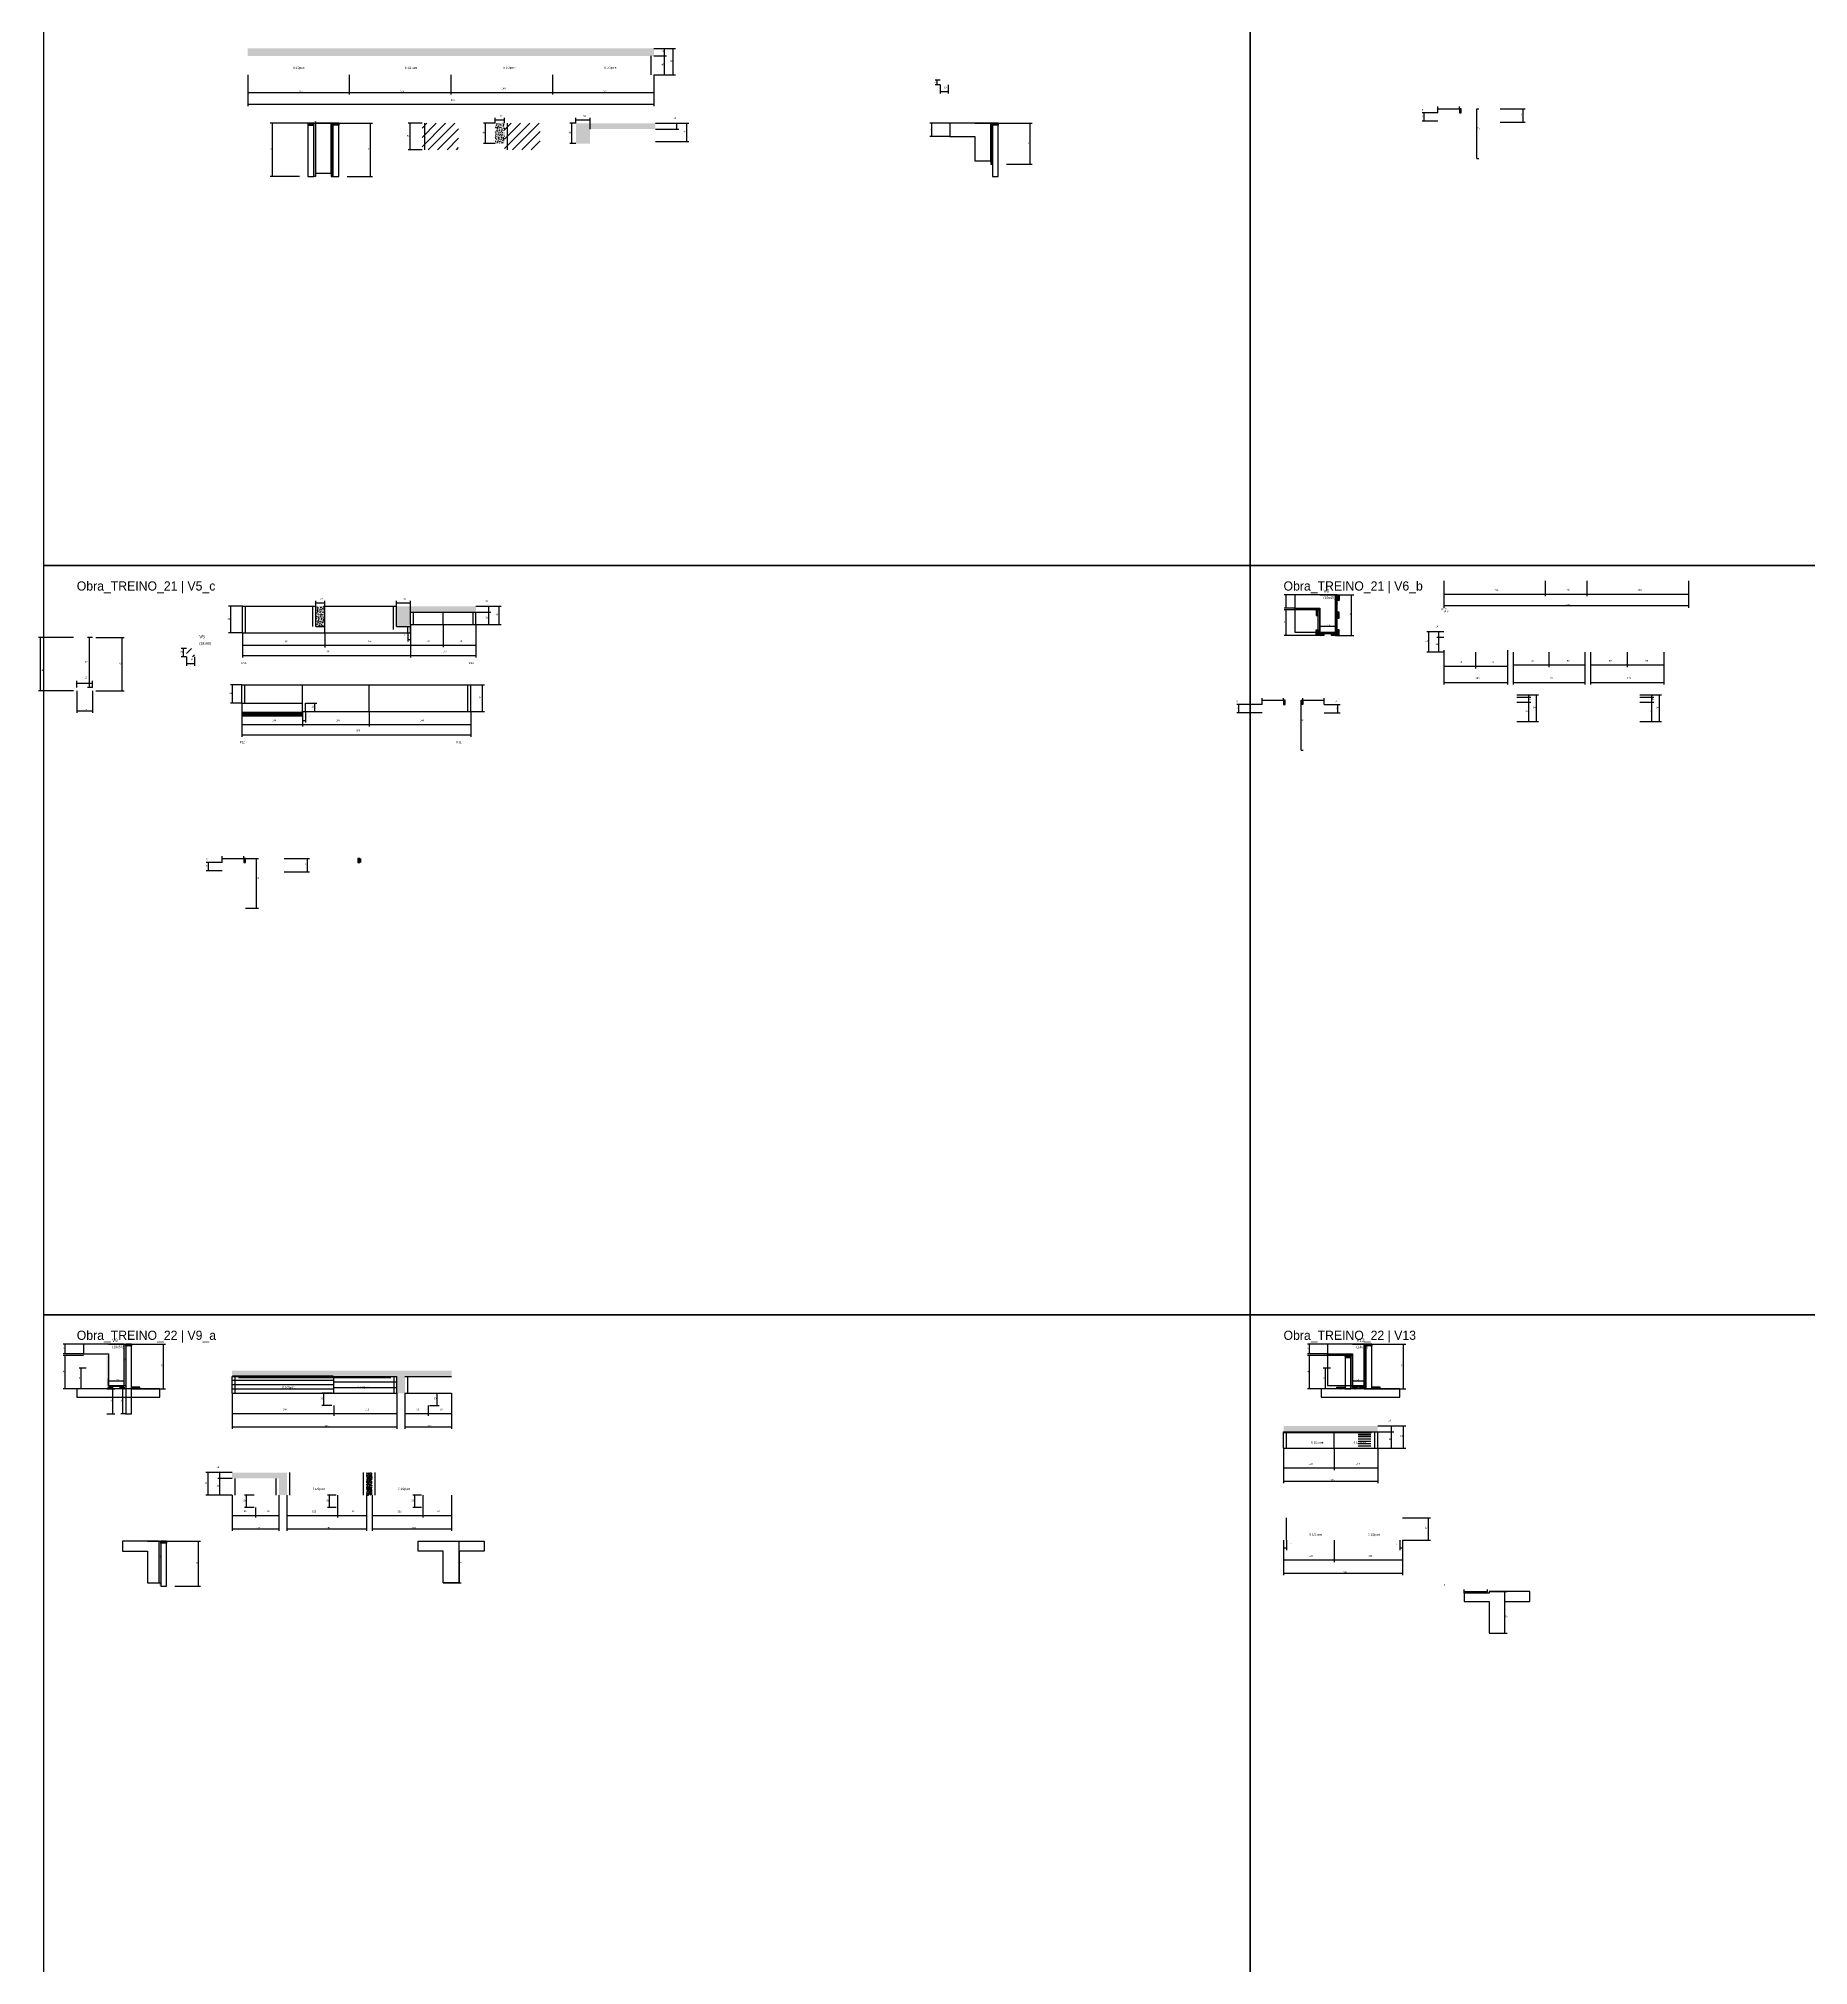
# Model space of a CAD drawing. Header units: metres. Extents: x -41 to 34800, y -36000 to 1848.
# Drawn here: x -12 to 4241, y -26763 to -22134 of the extents above; entities that cross this region are included whole.
import ezdxf

# ---------------------------------------------------------------- set-up
doc = ezdxf.new("R2010")
doc.units = ezdxf.units.M
for name, color, linetype in [('CELL_BORDER', 8, 'Continuous'), ('CONCRETO', 251, 'Continuous'), ('COTA', 4, 'Continuous'), ('Cota Seção (2x)', 4, 'Continuous'), ('Hachura', 253, 'Continuous'), ('LABEL_ID', 3, 'Continuous'), ('Madeira', 126, 'Continuous'), ('NOMENCLATURA', 7, 'Continuous'), ('Painéis', 200, 'Continuous'), ('SARR_2.2x7', 40, 'Continuous'), ('Texto Seção', 7, 'Continuous')]:
    doc.layers.add(name, color=color, linetype=linetype)

msp = doc.modelspace()

# ---------------------------------------------------------------- hatches: boundary and pattern name
at = {"layer": 'COTA'}
h = msp.add_hatch(dxfattribs=at)
h.set_pattern_fill('AR-CONC', scale=0.03)
h.paths.add_polyline_path([(1467, -22175.5), (1467, -22157.5), (491, -22157.5), (491, -22175.5)])
h = msp.add_hatch(dxfattribs=at)
h.set_pattern_fill('AR-CONC', scale=0.03)
h.paths.add_polyline_path([(1085.7, -22386.4), (1107.7, -22386.4), (1107.7, -22337.4), (1085.7, -22337.4)])
h = msp.add_hatch(dxfattribs=at)
h.set_pattern_fill('AR-CONC', scale=0.03)
h.paths.add_polyline_path([(1313.7, -22351.4), (1470.7, -22351.4), (1470.7, -22337.4), (1279.7, -22337.4), (1279.7, -22386.4), (1313.7, -22386.4), (1313.7, -22381.4)])
h = msp.add_hatch(dxfattribs=at)
h.set_pattern_fill('AR-CONC', scale=0.03)
h.paths.add_polyline_path([(654.3, -23546.7), (676.3, -23546.7), (676.3, -23497.7), (654.3, -23497.7)])
h = msp.add_hatch(dxfattribs=at)
h.set_pattern_fill('AR-CONC', scale=0.03)
h.paths.add_polyline_path([(882.3, -23511.7), (1039.3, -23511.7), (1039.3, -23497.7), (848.3, -23497.7), (848.3, -23546.7), (882.3, -23546.7), (882.3, -23541.7)])
h = msp.add_hatch(dxfattribs=at)
h.set_pattern_fill('AR-CONC', scale=0.03)
h.paths.add_polyline_path([(980.9, -25334.1), (453.4, -25334.1), (453.4, -25348.1), (849.4, -25348.1), (849.4, -25388.1), (868.4, -25388.1), (868.4, -25348.1), (980.9, -25348.1)])
h = msp.add_hatch(dxfattribs=at)
h.set_pattern_fill('AR-CONC', scale=0.03)
h.paths.add_polyline_path([(3206.3, -25466.6), (2980, -25466.6), (2980, -25480.6), (3206.3, -25480.6)])
h = msp.add_hatch(dxfattribs=at)
h.set_pattern_fill('AR-CONC', scale=0.03)
h.paths.add_polyline_path([(565.9, -25592.9), (453.4, -25592.9), (453.4, -25592.9), (453.4, -25578.9), (453.4, -25578.9), (584.9, -25578.9), (584.9, -25578.9), (584.9, -25632.9), (584.9, -25632.9), (565.9, -25632.9), (565.9, -25632.9), (565.9, -25592.9)])
h = msp.add_hatch(dxfattribs=at)
h.set_pattern_fill('AR-CONC', scale=0.03)
h.paths.add_polyline_path([(775.9, -25578.9), (789.9, -25578.9), (789.9, -25632.9), (775.9, -25632.9)])
at = {"layer": 'Hachura'}
h = msp.add_hatch(color=8, dxfattribs=at)
h.dxf.hatch_style = 1
h.paths.add_polyline_path([(3406.6, -22302.5), (3402.6, -22302.5), (3402.6, -22302.5), (3402.6, -22312.5), (3402.6, -22312.5), (3406.6, -22312.5), (3406.6, -22312.5), (3406.6, -22302.5)])
h = msp.add_hatch(dxfattribs=at)
h.set_pattern_fill('ANSI31', scale=0.5)
h.paths.add_polyline_path([(635.4, -22337.4), (635.4, -22341.8), (635.4, -22341.8), (649.4, -22341.8), (649.4, -22341.8), (649.4, -22337.4), (649.4, -22337.4), (635.4, -22337.4)])
h = msp.add_hatch(color=8, dxfattribs=at)
h.dxf.hatch_style = 1
h.paths.add_polyline_path([(649.4, -22337.4), (653.4, -22337.4), (653.4, -22337.4), (653.4, -22465.4), (653.4, -22465.4), (649.4, -22465.4), (649.4, -22465.4), (649.4, -22337.4)])
h = msp.add_hatch(color=8, dxfattribs=at)
h.dxf.hatch_style = 1
h.paths.add_polyline_path([(695.4, -22337.4), (691.4, -22337.4), (691.4, -22337.4), (691.4, -22465.4), (691.4, -22465.4), (695.4, -22465.4), (695.4, -22465.4), (695.4, -22337.4)])
h = msp.add_hatch(dxfattribs=at)
h.set_pattern_fill('ANSI31', scale=0.5)
h.paths.add_polyline_path([(709.4, -22337.4), (709.4, -22341.8), (709.4, -22341.8), (695.4, -22341.8), (695.4, -22341.8), (695.4, -22337.4), (695.4, -22337.4), (709.4, -22337.4)])
h = msp.add_hatch(dxfattribs=at)
h.set_pattern_fill('ANSI31', scale=5)
h.paths.add_polyline_path([(909.7, -22401.4), (997.7, -22401.4), (997.7, -22337.4), (909.7, -22337.4)])
h = msp.add_hatch(dxfattribs=at)
h.set_pattern_fill('ANSI31', scale=5)
h.paths.add_polyline_path([(1193.7, -22337.4), (1107.7, -22337.4), (1107.7, -22401.4), (1193.7, -22401.4)])
h = msp.add_hatch(color=8, dxfattribs=at)
h.dxf.hatch_style = 1
h.paths.add_polyline_path([(2280.4, -22337.4), (2276.4, -22337.4), (2276.4, -22337.4), (2276.4, -22435.4), (2276.4, -22435.4), (2280.4, -22435.4), (2280.4, -22435.4), (2280.4, -22337.4)])
h = msp.add_hatch(dxfattribs=at)
h.set_pattern_fill('ANSI31', scale=0.5)
h.paths.add_polyline_path([(2294.4, -22337.4), (2294.4, -22341.8), (2294.4, -22341.8), (2280.4, -22341.8), (2280.4, -22341.8), (2280.4, -22337.4), (2280.4, -22337.4), (2294.4, -22337.4)])
h = msp.add_hatch(color=8, dxfattribs=at)
h.dxf.hatch_style = 1
h.paths.add_polyline_path([(3006.9, -23506), (3006.9, -23502), (3006.9, -23502), (3066.9, -23502), (3066.9, -23502), (3066.9, -23506), (3066.9, -23506), (3006.9, -23506)])
h = msp.add_hatch(dxfattribs=at)
h.set_pattern_fill('ANSI31', scale=0.5)
h.paths.add_polyline_path([(3062.9, -23506), (3058.5, -23506), (3058.5, -23506), (3058.5, -23520), (3058.5, -23520), (3062.9, -23520), (3062.9, -23520), (3062.9, -23506)])
h = msp.add_hatch(color=8, dxfattribs=at)
h.dxf.hatch_style = 1
h.paths.add_polyline_path([(3062.9, -23506), (3066.9, -23506), (3066.9, -23506), (3066.9, -23568), (3066.9, -23568), (3062.9, -23568), (3062.9, -23568), (3062.9, -23506)])
h = msp.add_hatch(color=8, dxfattribs=at)
h.dxf.hatch_style = 1
h.paths.add_polyline_path([(3108.9, -23470), (3104.9, -23470), (3104.9, -23470), (3104.9, -23568), (3104.9, -23568), (3108.9, -23568), (3108.9, -23568), (3108.9, -23470)])
h = msp.add_hatch(dxfattribs=at)
h.set_pattern_fill('ANSI31', scale=0.5)
h.paths.add_polyline_path([(3108.9, -23470), (3113.3, -23470), (3113.3, -23470), (3113.3, -23484), (3113.3, -23484), (3108.9, -23484), (3108.9, -23484), (3108.9, -23470)])
h = msp.add_hatch(dxfattribs=at)
h.set_pattern_fill('ANSI31', scale=0.5)
h.paths.add_polyline_path([(3108.9, -23526), (3113.3, -23526), (3113.3, -23526), (3113.3, -23512), (3113.3, -23512), (3108.9, -23512), (3108.9, -23512), (3108.9, -23526)])
h = msp.add_hatch(dxfattribs=at)
h.set_pattern_fill('ANSI31', scale=0.5)
h.paths.add_polyline_path([(3062.9, -23568), (3058.5, -23568), (3058.5, -23568), (3058.5, -23554), (3058.5, -23554), (3062.9, -23554), (3062.9, -23554), (3062.9, -23568)])
h = msp.add_hatch(color=8, dxfattribs=at)
h.dxf.hatch_style = 1
h.paths.add_polyline_path([(3066.9, -23563.6), (3066.9, -23560), (3066.9, -23560), (3104.9, -23560), (3104.9, -23560), (3104.9, -23563.6), (3104.9, -23563.6), (3066.9, -23563.6)])
h = msp.add_hatch(dxfattribs=at)
h.set_pattern_fill('ANSI31', scale=0.5)
h.paths.add_polyline_path([(3108.9, -23568), (3113.3, -23568), (3113.3, -23568), (3113.3, -23554), (3113.3, -23554), (3108.9, -23554), (3108.9, -23554), (3108.9, -23568)])
h = msp.add_hatch(dxfattribs=at)
h.set_pattern_fill('ANSI31', scale=5)
h.paths.add_polyline_path([(343.6, -23619.4), (362.6, -23619.4), (362.6, -23599.4), (343.6, -23599.4)])
h = msp.add_hatch(dxfattribs=at)
h.set_pattern_fill('ANSI31', scale=0.5)
h.paths.add_polyline_path([(3066.9, -23568), (3066.9, -23563.6), (3066.9, -23563.6), (3076.9, -23563.6), (3076.9, -23563.6), (3076.9, -23568), (3076.9, -23568), (3066.9, -23568)])
h = msp.add_hatch(dxfattribs=at)
h.set_pattern_fill('ANSI31', scale=0.5)
h.paths.add_polyline_path([(3094.9, -23568), (3094.9, -23563.6), (3094.9, -23563.6), (3104.9, -23563.6), (3104.9, -23563.6), (3104.9, -23568), (3104.9, -23568), (3094.9, -23568)])
h = msp.add_hatch(color=8, dxfattribs=at)
h.dxf.hatch_style = 1
h.paths.add_polyline_path([(2984, -23723.7), (2980, -23723.7), (2980, -23723.7), (2980, -23733.7), (2980, -23733.7), (2984, -23733.7), (2984, -23733.7), (2984, -23723.7)])
h = msp.add_hatch(color=8, dxfattribs=at)
h.dxf.hatch_style = 1
h.paths.add_polyline_path([(3022, -23723.7), (3026, -23723.7), (3026, -23723.7), (3026, -23733.7), (3026, -23733.7), (3022, -23733.7), (3022, -23733.7), (3022, -23723.7)])
h = msp.add_hatch(dxfattribs=at)
h.set_pattern_fill('ANSI31', scale=0.5)
h.paths.add_polyline_path([(760.2, -24103.4), (755.8, -24103.4), (755.8, -24103.4), (755.8, -24113.4), (755.8, -24113.4), (760.2, -24113.4), (760.2, -24113.4), (760.2, -24103.4)])
h = msp.add_hatch(color=8, dxfattribs=at)
h.dxf.hatch_style = 1
h.paths.add_polyline_path([(764.2, -24103.4), (760.2, -24103.4), (760.2, -24103.4), (760.2, -24113.4), (760.2, -24113.4), (764.2, -24113.4), (764.2, -24113.4), (764.2, -24103.4)])
h = msp.add_hatch(color=8, dxfattribs=at)
h.dxf.hatch_style = 1
h.paths.add_polyline_path([(197.9, -25270), (193.9, -25270), (193.9, -25270), (193.9, -25378), (193.9, -25378), (197.9, -25378), (197.9, -25378), (197.9, -25270)])
h = msp.add_hatch(dxfattribs=at)
h.set_pattern_fill('ANSI31', scale=0.5)
h.paths.add_polyline_path([(211.9, -25270), (211.9, -25274.4), (211.9, -25274.4), (197.9, -25274.4), (197.9, -25274.4), (197.9, -25270), (197.9, -25270), (211.9, -25270)])
h = msp.add_hatch(color=8, dxfattribs=at)
h.dxf.hatch_style = 1
h.paths.add_polyline_path([(3178, -25270), (3174, -25270), (3174, -25270), (3174, -25378), (3174, -25378), (3178, -25378), (3178, -25378), (3178, -25270)])
h = msp.add_hatch(dxfattribs=at)
h.set_pattern_fill('ANSI31', scale=0.5)
h.paths.add_polyline_path([(3192, -25270), (3192, -25274.4), (3192, -25274.4), (3178, -25274.4), (3178, -25274.4), (3178, -25270), (3178, -25270), (3192, -25270)])
h = msp.add_hatch(color=8, dxfattribs=at)
h.dxf.hatch_style = 1
h.paths.add_polyline_path([(151.9, -25298), (155.9, -25298), (155.9, -25298), (155.9, -25378), (155.9, -25378), (151.9, -25378), (151.9, -25378), (151.9, -25298)])
h = msp.add_hatch(color=8, dxfattribs=at)
h.dxf.hatch_style = 1
h.paths.add_polyline_path([(3086, -25298), (3086, -25294), (3086, -25294), (3146, -25294), (3146, -25294), (3146, -25298), (3146, -25298), (3086, -25298)])
h = msp.add_hatch(dxfattribs=at)
h.set_pattern_fill('ANSI31', scale=0.5)
h.paths.add_polyline_path([(3128, -25298), (3128, -25302.4), (3128, -25302.4), (3142, -25302.4), (3142, -25302.4), (3142, -25298), (3142, -25298), (3128, -25298)])
h = msp.add_hatch(color=8, dxfattribs=at)
h.dxf.hatch_style = 1
h.paths.add_polyline_path([(3142, -25298), (3146, -25298), (3146, -25298), (3146, -25378), (3146, -25378), (3142, -25378), (3142, -25378), (3142, -25298)])
h = msp.add_hatch(color=8, dxfattribs=at)
h.dxf.hatch_style = 1
h.paths.add_polyline_path([(155.9, -25373.6), (155.9, -25370), (155.9, -25370), (193.9, -25370), (193.9, -25370), (193.9, -25373.6), (193.9, -25373.6), (155.9, -25373.6)])
h = msp.add_hatch(dxfattribs=at)
h.set_pattern_fill('ANSI31', scale=0.5)
h.paths.add_polyline_path([(155.9, -25378), (155.9, -25373.6), (155.9, -25373.6), (165.9, -25373.6), (165.9, -25373.6), (165.9, -25378), (165.9, -25378), (155.9, -25378)])
h = msp.add_hatch(dxfattribs=at)
h.set_pattern_fill('ANSI31', scale=0.5)
h.paths.add_polyline_path([(183.9, -25378), (183.9, -25373.6), (183.9, -25373.6), (193.9, -25373.6), (193.9, -25373.6), (193.9, -25378), (193.9, -25378), (183.9, -25378)])
h = msp.add_hatch(dxfattribs=at)
h.set_pattern_fill('ANSI31', scale=0.5)
h.paths.add_polyline_path([(231.9, -25378), (231.9, -25373.6), (231.9, -25373.6), (211.9, -25373.6), (211.9, -25373.6), (211.9, -25378), (211.9, -25378), (231.9, -25378)])
h = msp.add_hatch(dxfattribs=at)
h.set_pattern_fill('ANSI31', scale=0.5)
h.paths.add_polyline_path([(3108, -25378), (3108, -25373.6), (3108, -25373.6), (3128, -25373.6), (3128, -25373.6), (3128, -25378), (3128, -25378), (3108, -25378)])
h = msp.add_hatch(color=8, dxfattribs=at)
h.dxf.hatch_style = 1
h.paths.add_polyline_path([(3146, -25373.6), (3146, -25370), (3146, -25370), (3174, -25370), (3174, -25370), (3174, -25373.6), (3174, -25373.6), (3146, -25373.6)])
h = msp.add_hatch(dxfattribs=at)
h.set_pattern_fill('ANSI31', scale=0.5)
h.paths.add_polyline_path([(3146, -25378), (3146, -25373.6), (3146, -25373.6), (3156, -25373.6), (3156, -25373.6), (3156, -25378), (3156, -25378), (3146, -25378)])
h = msp.add_hatch(dxfattribs=at)
h.set_pattern_fill('ANSI31', scale=0.5)
h.paths.add_polyline_path([(3164, -25378), (3164, -25373.6), (3164, -25373.6), (3174, -25373.6), (3174, -25373.6), (3174, -25378), (3174, -25378), (3164, -25378)])
h = msp.add_hatch(dxfattribs=at)
h.set_pattern_fill('ANSI31', scale=0.5)
h.paths.add_polyline_path([(3212, -25378), (3212, -25373.6), (3212, -25373.6), (3192, -25373.6), (3192, -25373.6), (3192, -25378), (3192, -25378), (3212, -25378)])
h = msp.add_hatch(color=8, dxfattribs=at)
h.dxf.hatch_style = 1
h.paths.add_polyline_path([(282, -25743.7), (278, -25743.7), (278, -25743.7), (278, -25851.7), (278, -25851.7), (282, -25851.7), (282, -25851.7), (282, -25743.7)])
h = msp.add_hatch(dxfattribs=at)
h.set_pattern_fill('ANSI31', scale=0.5)
h.paths.add_polyline_path([(296, -25743.7), (296, -25748.1), (296, -25748.1), (282, -25748.1), (282, -25748.1), (282, -25743.7), (282, -25743.7), (296, -25743.7)])

# ---------------------------------------------------------------- linework, layer by layer
at = {"layer": 'CELL_BORDER'}
for points in [[(0, -23400), (2900, -23400), (2900, -21600), (0, -21600)], [(2900, -23400), (5800, -23400), (5800, -21600), (2900, -21600)], [(0, -25200), (2900, -25200), (2900, -23400), (0, -23400)], [(2900, -25200), (5800, -25200), (5800, -23400), (2900, -23400)], [(0, -27000), (2900, -27000), (2900, -25200), (0, -25200)], [(2900, -27000), (5800, -27000), (5800, -25200), (2900, -25200)]]:
    msp.add_lwpolyline(points, close=True, dxfattribs=at)
at = {"layer": 'CONCRETO'}
for points in [[(691.4, -22357.4), (691.4, -22337.4), (653.4, -22337.4), (653.4, -22333.4), (653.4, -22333.4), (653.4, -22457.4), (691.4, -22457.4), (691.4, -22357.4)], [(2276.4, -22357.4), (2276.4, -22337.4), (2178.4, -22337.4), (2178.4, -22369.4), (2238.4, -22369.4), (2238.4, -22427.4), (2276.4, -22427.4), (2276.4, -22357.4)], [(3104.9, -23490), (3104.9, -23470), (3006.9, -23470), (3006.9, -23502), (3066.9, -23502), (3066.9, -23560), (3104.9, -23560), (3104.9, -23490)], [(3006.9, -23560), (3104.9, -23560), (3104.9, -23470), (3006.9, -23470)], [(193.9, -25290), (193.9, -25270), (95.9, -25270), (95.9, -25294), (155.9, -25294), (155.9, -25370), (193.9, -25370), (193.9, -25290)], [(3174, -25290), (3174, -25270), (3086, -25270), (3086, -25294), (3146, -25294), (3146, -25370), (3174, -25370), (3174, -25290)], [(3086, -25370), (3174, -25370), (3174, -25270), (3086, -25270)], [(278, -25763.7), (278, -25743.7), (190, -25743.7), (190, -25767.7), (250, -25767.7), (250, -25843.7), (278, -25843.7), (278, -25763.7)], [(998.8, -25767.7), (998.8, -25777.7), (998.8, -25843.7), (960.8, -25843.7), (960.8, -25767.7), (900.8, -25767.7), (900.8, -25743.7), (998.8, -25743.7), (1058.8, -25743.7), (1058.8, -25767.7)], [(3572, -25864.8), (3474, -25864.8), (3474, -25868.8), (3414, -25868.8), (3414, -25888.8), (3474, -25888.8), (3474, -25964.8), (3512, -25964.8), (3512, -25898.8), (3512, -25888.8), (3572, -25888.8)]]:
    msp.add_lwpolyline(points, close=True, dxfattribs=at)
at = {"layer": 'COTA'}
for p, q in [((1467, -22157.5), (1497.2, -22157.5)), ((1467, -22157.5), (1518.6, -22157.5)), ((1492.2, -22175.5), (1492.2, -22157.5)), ((1513.6, -22221.5), (1513.6, -22157.5)), ((1467, -22175.5), (1497.2, -22175.5)), ((1467, -22175.5), (1497.2, -22175.5)), ((1492.2, -22221.5), (1492.2, -22175.5)), ((491, -22221.5), (491, -22268.3)), ((491, -22221.5), (491, -22296.7)), ((491, -22263.3), (735, -22263.3)), ((735, -22221.5), (735, -22268.3)), ((735, -22221.5), (735, -22268.3)), ((735, -22263.3), (979, -22263.3)), ((979, -22221.5), (979, -22268.3)), ((979, -22221.5), (979, -22268.3)), ((979, -22263.3), (1223, -22263.3)), ((1223, -22221.5), (1223, -22268.3)), ((1223, -22221.5), (1223, -22268.3)), ((1223, -22263.3), (1467, -22263.3)), ((1467, -22221.5), (1467, -22268.3)), ((1467, -22221.5), (1497.2, -22221.5)), ((1467, -22221.5), (1467, -22296.7)), ((1467, -22221.5), (1518.6, -22221.5)), ((2155, -22234.1), (2142.6, -22234.1)), ((2155, -22245.1), (2142.6, -22245.1)), ((2147.6, -22245.1), (2147.6, -22234.1)), ((2155, -22245.1), (2155, -22266.2)), ((2155, -22261.2), (2174, -22261.2)), ((2174, -22245.1), (2174, -22266.2)), ((491, -22291.7), (1467, -22291.7)), ((3351, -22312.5), (3351, -22297.5)), ((3351, -22302.5), (3402.6, -22302.5)), ((3402.6, -22302.5), (3402.6, -22297.5)), ((3500.2, -22302.5), (3560.9, -22302.5)), ((3555.9, -22334.5), (3555.9, -22302.5)), ((635.4, -22337.4), (545.1, -22337.4)), ((550.1, -22465.4), (550.1, -22337.4)), ((709.4, -22337.4), (790.9, -22337.4)), ((785.9, -22465.4), (785.9, -22337.4)), ((909.7, -22337.4), (876.4, -22337.4)), ((881.4, -22401.4), (881.4, -22337.4)), ((1085.7, -22337.4), (1057.1, -22337.4)), ((1062.1, -22386.4), (1062.1, -22337.4)), ((1085.7, -22337.4), (1085.7, -22324.4)), ((1085.7, -22329.4), (1107.7, -22329.4)), ((1107.7, -22337.4), (1107.7, -22324.4)), ((1279.7, -22337.4), (1264.6, -22337.4)), ((1269.6, -22386.4), (1269.6, -22337.4)), ((1279.7, -22337.4), (1279.7, -22324.4)), ((1279.7, -22329.4), (1313.7, -22329.4)), ((1313.7, -22351.4), (1313.7, -22324.4)), ((1470.7, -22337.4), (1526.8, -22337.4)), ((1470.7, -22337.4), (1551.1, -22337.4)), ((1470.7, -22351.4), (1526.8, -22351.4)), ((1521.8, -22351.4), (1521.8, -22337.4)), ((1546.1, -22381.4), (1546.1, -22337.4)), ((2178.4, -22337.4), (2130.1, -22337.4)), ((2135.1, -22369.4), (2135.1, -22337.4)), ((2294.4, -22337.4), (2375.9, -22337.4)), ((2370.9, -22435.4), (2370.9, -22337.4)), ((3351, -22312.5), (3312.8, -22312.5)), ((3351, -22332.5), (3312.8, -22332.5)), ((3317.8, -22332.5), (3317.8, -22312.5)), ((3500.2, -22334.5), (3560.9, -22334.5)), ((909.7, -22401.4), (876.4, -22401.4)), ((1085.7, -22386.4), (1057.1, -22386.4)), ((1279.7, -22386.4), (1264.6, -22386.4)), ((1470.7, -22381.4), (1551.1, -22381.4)), ((2178.4, -22369.4), (2130.1, -22369.4)), ((2314.4, -22435.4), (2375.9, -22435.4)), ((615.4, -22465.4), (545.1, -22465.4)), ((729.4, -22465.4), (790.9, -22465.4)), ((3364.9, -23437), (3364.9, -23473.5)), ((3364.9, -23452), (3364.9, -23501.3)), ((3364.9, -23468.5), (3608.9, -23468.5)), ((3608.9, -23437), (3608.9, -23473.5)), ((3608.9, -23437), (3608.9, -23473.5)), ((3608.9, -23468.5), (3708.9, -23468.5)), ((3708.9, -23437), (3708.9, -23473.5)), ((3708.9, -23437), (3708.9, -23473.5)), ((3708.9, -23468.5), (3952.9, -23468.5)), ((3952.9, -23437), (3952.9, -23473.5)), ((3952.9, -23452), (3952.9, -23501.3)), ((478.3, -23497.7), (445, -23497.7)), ((450, -23561.7), (450, -23497.7)), ((654.3, -23497.7), (654.3, -23484.6)), ((654.3, -23489.6), (676.3, -23489.6)), ((676.3, -23497.7), (676.3, -23484.6)), ((848.3, -23497.7), (848.3, -23484.6)), ((848.3, -23489.6), (882.3, -23489.6)), ((882.3, -23511.7), (882.3, -23484.6)), ((1039.3, -23497.7), (1075.4, -23497.7)), ((1039.3, -23497.7), (1099.8, -23497.7)), ((1039.3, -23511.7), (1075.4, -23511.7)), ((1039.3, -23511.7), (1075.4, -23511.7)), ((1070.4, -23511.7), (1070.4, -23497.7)), ((1070.4, -23541.7), (1070.4, -23511.7)), ((1094.8, -23541.7), (1094.8, -23497.7)), ((3006.9, -23470), (2981.5, -23470)), ((3006.9, -23502), (2981.5, -23502)), ((3006.9, -23506), (2981.5, -23506)), ((2986.5, -23502), (2986.5, -23470)), ((2986.5, -23568), (2986.5, -23506)), ((3113.3, -23470), (3148.6, -23470)), ((3143.6, -23568), (3143.6, -23470)), ((3364.9, -23496.3), (3952.9, -23496.3)), ((882.3, -23541.7), (882.3, -23596.4)), ((960.8, -23541.7), (960.8, -23596.4)), ((960.8, -23541.7), (960.8, -23596.4)), ((1039.3, -23541.7), (1039.3, -23596.4)), ((1039.3, -23541.7), (1075.4, -23541.7)), ((1039.3, -23541.7), (1099.8, -23541.7)), ((3364.9, -23559.2), (3324.2, -23559.2)), ((3329.2, -23608.2), (3329.2, -23559.2)), ((3364.9, -23559.2), (3348.5, -23559.2)), ((3353.5, -23573.2), (3353.5, -23559.2)), ((72, -23573), (-11.9, -23573)), ((-6.9, -23701), (-6.9, -23573)), ((126, -23573), (194, -23573)), ((189, -23701), (189, -23573)), ((343.6, -23599.4), (331.2, -23599.4)), ((336.2, -23619.4), (336.2, -23599.4)), ((478.3, -23561.7), (445, -23561.7)), ((478.3, -23561.7), (478.3, -23621.2)), ((478.3, -23561.7), (478.3, -23596.6)), ((478.3, -23591.6), (676.3, -23591.6)), ((676.3, -23561.7), (676.3, -23596.6)), ((676.3, -23561.7), (676.3, -23596.6)), ((676.3, -23591.6), (882.3, -23591.6)), ((875.3, -23561.7), (875.3, -23582.6)), ((875.3, -23577.6), (882.3, -23577.6)), ((882.3, -23561.7), (882.3, -23621.2)), ((882.3, -23561.7), (882.3, -23621.2)), ((882.3, -23561.7), (882.3, -23582.6)), ((882.3, -23561.7), (882.3, -23596.6)), ((882.3, -23591.4), (960.8, -23591.4)), ((960.8, -23591.4), (1039.3, -23591.4)), ((1039.3, -23561.7), (1039.3, -23621.2)), ((3058.5, -23568), (2981.5, -23568)), ((3113.3, -23568), (3148.6, -23568)), ((3364.9, -23573.2), (3348.5, -23573.2)), ((3364.9, -23573.2), (3348.5, -23573.2)), ((3353.5, -23608.2), (3353.5, -23573.2)), ((3364.9, -23603.2), (3364.9, -23685.9)), ((3517.9, -23603.2), (3517.9, -23685.9)), ((343.6, -23619.4), (331.2, -23619.4)), ((343.6, -23619.4), (343.6, -23640.5)), ((343.6, -23635.5), (362.6, -23635.5)), ((362.6, -23619.4), (362.6, -23640.5)), ((478.3, -23616.2), (882.3, -23616.2)), ((882.3, -23616.2), (1039.3, -23616.2)), ((3364.9, -23608.2), (3324.2, -23608.2)), ((3364.9, -23608.2), (3348.5, -23608.2)), ((3364.9, -23608.2), (3364.9, -23646.9)), ((3364.9, -23641.9), (3441.4, -23641.9)), ((3441.4, -23608.2), (3441.4, -23646.9)), ((3441.4, -23608.2), (3441.4, -23646.9)), ((3441.4, -23641.9), (3517.9, -23641.9)), ((3517.9, -23608.2), (3517.9, -23646.9)), ((3531.9, -23608.2), (3531.9, -23643.7)), ((3531.9, -23623.2), (3531.9, -23685.9)), ((3531.9, -23638.7), (3617.9, -23638.7)), ((3617.9, -23608.2), (3617.9, -23643.7)), ((3617.9, -23608.2), (3617.9, -23643.7)), ((3617.9, -23638.7), (3703.9, -23638.7)), ((3703.9, -23608.2), (3703.9, -23643.7)), ((3703.9, -23623.2), (3703.9, -23685.9)), ((3717.9, -23608.2), (3717.9, -23643.7)), ((3717.9, -23623.2), (3717.9, -23685.9)), ((3717.9, -23638.7), (3805.9, -23638.7)), ((3805.9, -23608.2), (3805.9, -23643.7)), ((3805.9, -23608.2), (3805.9, -23643.7)), ((3805.9, -23638.7), (3893.9, -23638.7)), ((3893.9, -23608.2), (3893.9, -23643.7)), ((3893.9, -23623.2), (3893.9, -23685.9)), ((476.8, -23686.5), (449.1, -23686.5)), ((454.1, -23730.5), (454.1, -23686.5)), ((1026.8, -23686.5), (1060.1, -23686.5)), ((1055.1, -23750.5), (1055.1, -23686.5)), ((3364.9, -23680.9), (3517.9, -23680.9)), ((3531.9, -23680.9), (3703.9, -23680.9)), ((3717.9, -23680.9), (3893.9, -23680.9)), ((72, -23701), (-11.9, -23701)), ((80, -23701), (80, -23753.7)), ((118, -23701), (118, -23753.7)), ((126, -23701), (194, -23701)), ((476.8, -23730.5), (449.1, -23730.5)), ((476.8, -23730.5), (476.8, -23787)), ((476.8, -23730.5), (476.8, -23811.4)), ((629.8, -23730.5), (657.1, -23730.5)), ((652.1, -23750.5), (652.1, -23730.5)), ((2928.4, -23733.7), (2867.8, -23733.7)), ((2872.8, -23753.7), (2872.8, -23733.7)), ((2928.4, -23733.7), (2928.4, -23718.7)), ((2928.4, -23723.7), (2980, -23723.7)), ((2980, -23723.7), (2980, -23718.7)), ((3026, -23723.7), (3026, -23718.7)), ((3026, -23723.7), (3077.6, -23723.7)), ((3077.6, -23733.7), (3077.6, -23718.7)), ((3077.6, -23733.7), (3115.8, -23733.7)), ((3110.8, -23753.7), (3110.8, -23733.7)), ((3540.8, -23710.9), (3592.6, -23710.9)), ((3540.8, -23710.9), (3574.1, -23710.9)), ((3540.8, -23715.9), (3574.1, -23715.9)), ((3540.8, -23715.9), (3574.1, -23715.9)), ((3540.8, -23727.9), (3574.1, -23727.9)), ((3540.8, -23727.9), (3574.1, -23727.9)), ((3569.1, -23715.9), (3569.1, -23710.9)), ((3569.1, -23727.9), (3569.1, -23715.9)), ((3569.1, -23774.9), (3569.1, -23727.9)), ((3587.6, -23774.9), (3587.6, -23710.9)), ((3836.6, -23710.9), (3888.4, -23710.9)), ((3836.6, -23710.9), (3869.9, -23710.9)), ((3836.6, -23715.9), (3869.9, -23715.9)), ((3836.6, -23715.9), (3869.9, -23715.9)), ((3836.6, -23727.9), (3869.9, -23727.9)), ((3836.6, -23727.9), (3869.9, -23727.9)), ((3864.9, -23715.9), (3864.9, -23710.9)), ((3864.9, -23727.9), (3864.9, -23715.9)), ((3864.9, -23774.9), (3864.9, -23727.9)), ((3883.4, -23774.9), (3883.4, -23710.9)), ((80, -23748.7), (118, -23748.7)), ((476.8, -23782), (622.8, -23782)), ((622.8, -23750.5), (622.8, -23776.9)), ((622.8, -23764.5), (622.8, -23787)), ((622.8, -23764.5), (622.8, -23787)), ((622.8, -23771.9), (629.8, -23771.9)), ((622.8, -23782), (782.8, -23782)), ((629.8, -23750.5), (629.8, -23776.9)), ((629.8, -23750.5), (657.1, -23750.5)), ((782.8, -23750.5), (782.8, -23787)), ((782.8, -23750.5), (782.8, -23787)), ((782.8, -23782), (1026.8, -23782)), ((1026.8, -23750.5), (1026.8, -23787)), ((1026.8, -23750.5), (1026.8, -23811.4)), ((1026.8, -23750.5), (1060.1, -23750.5)), ((2928.4, -23753.7), (2867.8, -23753.7)), ((3077.6, -23753.7), (3115.8, -23753.7)), ((3540.8, -23774.9), (3574.1, -23774.9)), ((3540.8, -23774.9), (3592.6, -23774.9)), ((3836.6, -23774.9), (3869.9, -23774.9)), ((3836.6, -23774.9), (3888.4, -23774.9)), ((476.8, -23806.4), (1026.8, -23806.4)), ((429.5, -24113.4), (391.3, -24113.4)), ((396.3, -24133.4), (396.3, -24113.4)), ((429.5, -24113.4), (429.5, -24098.4)), ((429.5, -24103.4), (481.1, -24103.4)), ((481.1, -24103.4), (481.1, -24098.4)), ((578.7, -24103.4), (639.4, -24103.4)), ((634.4, -24135.4), (634.4, -24103.4)), ((429.5, -24133.4), (391.3, -24133.4)), ((578.7, -24135.4), (639.4, -24135.4)), ((95.9, -25270), (47.5, -25270)), ((52.5, -25294), (52.5, -25270)), ((211.9, -25270), (293.3, -25270)), ((288.3, -25378), (288.3, -25270)), ((3086, -25270), (3037.6, -25270)), ((3042.6, -25294), (3042.6, -25270)), ((3192, -25270), (3273.5, -25270)), ((3268.5, -25378), (3268.5, -25270)), ((95.9, -25294), (47.5, -25294)), ((95.9, -25298), (47.5, -25298)), ((52.5, -25378), (52.5, -25298)), ((3086, -25294), (3037.6, -25294)), ((3086, -25298), (3037.6, -25298)), ((3042.6, -25378), (3042.6, -25298)), ((102.9, -25328), (85.4, -25328)), ((90.4, -25378), (90.4, -25328)), ((3093, -25328), (3075.5, -25328)), ((3080.5, -25378), (3080.5, -25328)), ((117.9, -25378), (47.5, -25378)), ((102.9, -25378), (85.4, -25378)), ((151.9, -25378), (171.7, -25378)), ((166.7, -25438), (166.7, -25378)), ((197.9, -25378), (185.6, -25378)), ((190.6, -25438), (190.6, -25378)), ((231.9, -25378), (293.3, -25378)), ((453.4, -25388.1), (453.4, -25442.2)), ((453.4, -25388.1), (453.4, -25473.9)), ((693.9, -25388.1), (668.9, -25388.1)), ((673.9, -25418.1), (673.9, -25388.1)), ((849.4, -25388.1), (849.4, -25473.9)), ((849.4, -25388.1), (849.4, -25442.2)), ((868.4, -25388.1), (868.4, -25442.2)), ((868.4, -25388.1), (868.4, -25473.9)), ((927.9, -25388.1), (951.2, -25388.1)), ((946.2, -25418.1), (946.2, -25388.1)), ((980.9, -25388.1), (980.9, -25442.2)), ((980.9, -25388.1), (980.9, -25473.9)), ((3108, -25378), (3037.6, -25378)), ((3093, -25378), (3075.5, -25378)), ((3212, -25378), (3273.5, -25378)), ((151.9, -25438), (171.7, -25438)), ((197.9, -25438), (185.6, -25438)), ((453.4, -25437.2), (697.4, -25437.2)), ((693.2, -25418.1), (668.9, -25418.1)), ((697.4, -25418.1), (697.4, -25442.2)), ((697.4, -25418.1), (697.4, -25442.2)), ((697.4, -25437.2), (849.4, -25437.2)), ((868.4, -25437.2), (924.4, -25437.2)), ((924.4, -25418.1), (924.4, -25442.2)), ((924.4, -25418.1), (924.4, -25442.2)), ((924.4, -25437.2), (980.9, -25437.2)), ((927.9, -25418.1), (951.2, -25418.1)), ((453.4, -25468.9), (849.4, -25468.9)), ((868.4, -25468.9), (980.9, -25468.9)), ((3206.3, -25466.6), (3244.8, -25466.6)), ((3206.3, -25466.6), (3273.6, -25466.6)), ((3206.3, -25480.6), (3244.8, -25480.6)), ((3206.3, -25480.6), (3244.8, -25480.6)), ((3239.8, -25480.6), (3239.8, -25466.6)), ((3239.8, -25520.6), (3239.8, -25480.6)), ((3268.6, -25520.6), (3268.6, -25466.6)), ((2980, -25520.6), (2980, -25572.7)), ((2980, -25520.6), (2980, -25604.3)), ((3102, -25520.6), (3102, -25572.7)), ((3102, -25520.6), (3102, -25572.7)), ((3206.3, -25520.6), (3244.8, -25520.6)), ((3206.3, -25520.6), (3206.3, -25572.7)), ((3206.3, -25520.6), (3206.3, -25604.3)), ((3206.3, -25520.6), (3273.6, -25520.6)), ((453.4, -25578.9), (390.5, -25578.9)), ((395.5, -25632.9), (395.5, -25578.9)), ((453.4, -25578.9), (419.2, -25578.9)), ((453.4, -25592.9), (419.2, -25592.9)), ((453.4, -25592.9), (419.2, -25592.9)), ((424.2, -25592.9), (424.2, -25578.9)), ((424.2, -25632.9), (424.2, -25592.9)), ((2980, -25567.7), (3102, -25567.7)), ((3102, -25567.7), (3206.3, -25567.7)), ((453.4, -25632.9), (390.5, -25632.9)), ((453.4, -25632.9), (419.2, -25632.9)), ((453.4, -25632.9), (453.4, -25687)), ((453.4, -25632.9), (453.4, -25718.7)), ((506.4, -25632.9), (483, -25632.9)), ((488, -25662.9), (488, -25632.9)), ((565.9, -25632.9), (565.9, -25687)), ((565.9, -25632.9), (565.9, -25718.7)), ((584.9, -25632.9), (584.9, -25687)), ((584.9, -25632.9), (584.9, -25718.7)), ((703.4, -25632.9), (682.7, -25632.9)), ((687.7, -25662.9), (687.7, -25632.9)), ((706.9, -25632.9), (706.9, -25687)), ((706.9, -25632.9), (706.9, -25687)), ((775.9, -25632.9), (775.9, -25687)), ((775.9, -25632.9), (775.9, -25718.7)), ((789.9, -25632.9), (789.9, -25687)), ((789.9, -25632.9), (789.9, -25718.7)), ((908.4, -25632.9), (887.7, -25632.9)), ((892.7, -25662.9), (892.7, -25632.9)), ((911.9, -25632.9), (911.9, -25687)), ((911.9, -25632.9), (911.9, -25687)), ((980.9, -25632.9), (980.9, -25687)), ((980.9, -25632.9), (980.9, -25718.7)), ((2980, -25599.3), (3206.3, -25599.3)), ((453.4, -25682), (509.9, -25682)), ((506.4, -25662.9), (483, -25662.9)), ((509.9, -25662.9), (509.9, -25687)), ((509.9, -25662.9), (509.9, -25687)), ((509.9, -25682), (565.9, -25682)), ((584.9, -25682), (706.9, -25682)), ((703.4, -25662.9), (682.7, -25662.9)), ((706.9, -25682), (775.9, -25682)), ((789.9, -25682), (911.9, -25682)), ((908.4, -25662.9), (887.7, -25662.9)), ((911.9, -25682), (980.9, -25682)), ((3266.2, -25687.6), (3333.5, -25687.6)), ((3328.5, -25741.6), (3328.5, -25687.6)), ((453.4, -25713.7), (565.9, -25713.7)), ((584.9, -25713.7), (775.9, -25713.7)), ((789.9, -25713.7), (980.9, -25713.7)), ((296, -25743.7), (377.5, -25743.7)), ((372.5, -25851.7), (372.5, -25743.7)), ((2980, -25741.6), (2980, -25793.8)), ((2980, -25741.6), (2980, -25825.4)), ((2980, -25741.6), (2980, -25764.9)), ((2980, -25759.9), (2987, -25759.9)), ((2987, -25741.6), (2987, -25764.9)), ((3102, -25741.6), (3102, -25793.8)), ((3102, -25741.6), (3102, -25793.8)), ((3259.2, -25741.6), (3259.2, -25764.9)), ((3259.2, -25759.9), (3266.2, -25759.9)), ((3266.2, -25741.6), (3266.2, -25793.8)), ((3266.2, -25741.6), (3266.2, -25825.4)), ((3266.2, -25741.6), (3333.5, -25741.6)), ((3266.2, -25741.6), (3266.2, -25764.9)), ((2980, -25788.8), (3102, -25788.8)), ((2980, -25820.4), (3266.2, -25820.4)), ((3102, -25788.8), (3266.2, -25788.8)), ((316, -25851.7), (377.5, -25851.7)), ((3414, -25868.8), (3414, -25859.8)), ((3414, -25864.8), (3470, -25864.8)), ((3470, -25864.8), (3470, -25859.8))]:
    msp.add_line(p, q, dxfattribs=at)
at = {"layer": 'Cota Seção (2x)'}
for p, q in [((3444.6, -22422.5), (3444.6, -22302.5)), ((3444.6, -22302.5), (3449.6, -22302.5)), ((653.4, -22337.4), (696.4, -22337.4)), ((691.4, -22457.4), (691.4, -22337.4)), ((2238.4, -22337.4), (2281.4, -22337.4)), ((2276.4, -22427.4), (2276.4, -22337.4)), ((2238.4, -22427.4), (2281.4, -22427.4)), ((3444.6, -22422.5), (3449.6, -22422.5)), ((653.4, -22457.4), (696.4, -22457.4)), ((3066.9, -23470), (3109.9, -23470)), ((3104.9, -23560), (3104.9, -23470)), ((3066.9, -23560), (3066.9, -23540.7)), ((3066.9, -23545.7), (3104.9, -23545.7)), ((3066.9, -23560), (3109.9, -23560)), ((3104.9, -23560), (3104.9, -23540.7)), ((118, -23573), (105.7, -23573)), ((110.7, -23693), (110.7, -23573)), ((80, -23693), (80, -23677.2)), ((80, -23682.2), (118, -23682.2)), ((118, -23693), (105.7, -23693)), ((118, -23693), (118, -23677.2)), ((3022, -23843.7), (3022, -23723.7)), ((3022, -23723.7), (3027, -23723.7)), ((3022, -23843.7), (3027, -23843.7)), ((485.1, -24103.4), (517, -24103.4)), ((512, -24223.4), (512, -24103.4)), ((485.1, -24223.4), (517, -24223.4)), ((155.9, -25270), (198.9, -25270)), ((193.9, -25370), (193.9, -25270)), ((3146, -25270), (3179, -25270)), ((3174, -25370), (3174, -25270)), ((155.9, -25370), (155.9, -25353.2)), ((155.9, -25358.2), (193.9, -25358.2)), ((193.9, -25370), (193.9, -25353.2)), ((3146, -25370), (3146, -25353.2)), ((3146, -25358.2), (3174, -25358.2)), ((3174, -25370), (3174, -25353.2)), ((155.9, -25370), (198.9, -25370)), ((3146, -25370), (3179, -25370)), ((250, -25743.7), (283, -25743.7)), ((278, -25843.7), (278, -25743.7)), ((960.8, -25743.7), (1003.8, -25743.7)), ((998.8, -25843.7), (998.8, -25743.7)), ((250, -25843.7), (283, -25843.7)), ((960.8, -25843.7), (1003.8, -25843.7)), ((3474, -25864.8), (3517, -25864.8)), ((3512, -25964.8), (3512, -25864.8)), ((3474, -25964.8), (3517, -25964.8))]:
    msp.add_line(p, q, dxfattribs=at)
at = {"layer": 'Madeira'}
for points in [[(635.4, -22337.4), (635.4, -22341.8), (649.4, -22341.8), (649.4, -22337.4)], [(635.4, -22465.4), (649.4, -22465.4), (649.4, -22337.4), (635.4, -22337.4)], [(709.4, -22337.4), (709.4, -22341.8), (695.4, -22341.8), (695.4, -22337.4)], [(709.4, -22337.4), (695.4, -22337.4), (695.4, -22465.4), (709.4, -22465.4)], [(2294.4, -22337.4), (2294.4, -22341.8), (2280.4, -22341.8), (2280.4, -22337.4)], [(2294.4, -22337.4), (2280.4, -22337.4), (2280.4, -22465.4), (2294.4, -22465.4)], [(3062.9, -23506), (3058.5, -23506), (3058.5, -23520), (3062.9, -23520)], [(3108.9, -23470), (3113.3, -23470), (3113.3, -23484), (3108.9, -23484)], [(3108.9, -23526), (3113.3, -23526), (3113.3, -23512), (3108.9, -23512)], [(3062.9, -23568), (3058.5, -23568), (3058.5, -23554), (3062.9, -23554)], [(3108.9, -23568), (3113.3, -23568), (3113.3, -23554), (3108.9, -23554)], [(3066.9, -23568), (3066.9, -23563.6), (3076.9, -23563.6), (3076.9, -23568)], [(3094.9, -23568), (3094.9, -23563.6), (3104.9, -23563.6), (3104.9, -23568)], [(760.2, -24103.4), (755.8, -24103.4), (755.8, -24113.4), (760.2, -24113.4)], [(211.9, -25270), (211.9, -25274.4), (197.9, -25274.4), (197.9, -25270)], [(211.9, -25270), (197.9, -25270), (197.9, -25438), (211.9, -25438)], [(3192, -25270), (3192, -25274.4), (3178, -25274.4), (3178, -25270)], [(3192, -25270), (3178, -25270), (3178, -25378), (3192, -25378)], [(3128, -25298), (3128, -25302.4), (3142, -25302.4), (3142, -25298)], [(3128, -25378), (3142, -25378), (3142, -25298), (3128, -25298)], [(80, -25398), (279.6, -25398), (279.6, -25378), (80, -25378)], [(155.9, -25378), (155.9, -25373.6), (165.9, -25373.6), (165.9, -25378)], [(183.9, -25378), (183.9, -25373.6), (193.9, -25373.6), (193.9, -25378)], [(231.9, -25378), (231.9, -25373.6), (211.9, -25373.6), (211.9, -25378)], [(3070.1, -25398), (3259.7, -25398), (3259.7, -25378), (3070.1, -25378)], [(3108, -25378), (3108, -25373.6), (3128, -25373.6), (3128, -25378)], [(3146, -25378), (3146, -25373.6), (3156, -25373.6), (3156, -25378)], [(3164, -25378), (3164, -25373.6), (3174, -25373.6), (3174, -25378)], [(3212, -25378), (3212, -25373.6), (3192, -25373.6), (3192, -25378)], [(296, -25743.7), (296, -25748.1), (282, -25748.1), (282, -25743.7)], [(296, -25743.7), (282, -25743.7), (282, -25851.7), (296, -25851.7)]]:
    msp.add_lwpolyline(points, close=True, dxfattribs=at)
at = {"layer": 'Painéis'}
for p, q in [((478.3, -23497.7), (654.3, -23497.7)), ((478.3, -23561.7), (478.3, -23497.7)), ((654.3, -23546.7), (654.3, -23497.7)), ((676.3, -23497.7), (848.3, -23497.7)), ((676.3, -23561.7), (676.3, -23497.7)), ((848.3, -23546.7), (848.3, -23497.7)), ((882.3, -23511.7), (1039.3, -23511.7)), ((882.3, -23541.7), (882.3, -23511.7)), ((960.8, -23541.7), (960.8, -23511.7)), ((1039.3, -23541.7), (1039.3, -23511.7)), ((3006.9, -23502), (3066.9, -23502)), ((3006.9, -23506), (3006.9, -23502)), ((3066.9, -23506), (3066.9, -23502)), ((3066.9, -23568), (3066.9, -23506)), ((654.3, -23546.7), (676.3, -23546.7)), ((848.3, -23546.7), (882.3, -23546.7)), ((882.3, -23541.7), (1039.3, -23541.7)), ((882.3, -23561.7), (882.3, -23546.7)), ((3066.9, -23560), (3104.9, -23560)), ((3066.9, -23563.6), (3066.9, -23560)), ((478.3, -23561.7), (676.3, -23561.7)), ((676.3, -23561.7), (882.3, -23561.7)), ((476.8, -23686.5), (782.8, -23686.5)), ((476.8, -23730.5), (476.8, -23686.5)), ((622.8, -23750.5), (622.8, -23686.5)), ((782.8, -23686.5), (1026.8, -23686.5)), ((782.8, -23750.5), (782.8, -23686.5)), ((1026.8, -23750.5), (1026.8, -23686.5)), ((476.8, -23730.5), (622.8, -23730.5)), ((622.8, -23750.5), (782.8, -23750.5)), ((782.8, -23750.5), (1026.8, -23750.5)), ((3174, -25378), (3174, -25270)), ((3086, -25294), (3146, -25294)), ((3086, -25298), (3086, -25294)), ((3146, -25298), (3146, -25294)), ((3146, -25378), (3146, -25298)), ((453.4, -25348.1), (849.4, -25348.1)), ((453.4, -25388.1), (453.4, -25348.1)), ((697.4, -25388.1), (697.4, -25348.1)), ((849.4, -25388.1), (849.4, -25348.1)), ((868.4, -25348.1), (980.9, -25348.1)), ((453.4, -25388.1), (849.4, -25388.1)), ((868.4, -25388.1), (980.9, -25388.1)), ((3146, -25370), (3174, -25370)), ((3146, -25373.6), (3146, -25370)), ((3174, -25373.6), (3174, -25370)), ((2980, -25480.6), (3206.3, -25480.6)), ((2980, -25520.6), (2980, -25480.6)), ((3102, -25520.6), (3102, -25480.6)), ((3206.3, -25520.6), (3206.3, -25480.6)), ((2980, -25520.6), (3206.3, -25520.6))]:
    msp.add_line(p, q, dxfattribs=at)
for points in [[(3406.6, -22302.5), (3402.6, -22302.5), (3402.6, -22312.5), (3406.6, -22312.5)], [(649.4, -22337.4), (653.4, -22337.4), (653.4, -22465.4), (649.4, -22465.4)], [(695.4, -22337.4), (691.4, -22337.4), (691.4, -22465.4), (695.4, -22465.4)], [(2280.4, -22337.4), (2276.4, -22337.4), (2276.4, -22435.4), (2280.4, -22435.4)], [(3006.9, -23506), (3006.9, -23502), (3066.9, -23502), (3066.9, -23506)], [(3062.9, -23506), (3066.9, -23506), (3066.9, -23568), (3062.9, -23568)], [(3108.9, -23470), (3104.9, -23470), (3104.9, -23568), (3108.9, -23568)], [(3066.9, -23563.6), (3066.9, -23560), (3104.9, -23560), (3104.9, -23563.6)], [(2984, -23723.7), (2980, -23723.7), (2980, -23733.7), (2984, -23733.7)], [(3022, -23723.7), (3026, -23723.7), (3026, -23733.7), (3022, -23733.7)], [(485.1, -24103.4), (481.1, -24103.4), (481.1, -24113.4), (485.1, -24113.4)], [(3178, -25270), (3174, -25270), (3174, -25378), (3178, -25378)], [(3086, -25298), (3086, -25294), (3146, -25294), (3146, -25298)], [(3142, -25298), (3146, -25298), (3146, -25378), (3142, -25378)], [(3146, -25373.6), (3146, -25370), (3174, -25370), (3174, -25373.6)]]:
    msp.add_lwpolyline(points, close=True, dxfattribs=at)
at = {"layer": 'SARR_2.2x7'}
for p, q in [((1460, -22221.5), (1460, -22175.5)), ((916.7, -22401.4), (916.7, -22337.4)), ((1114.7, -22401.4), (1114.7, -22337.4)), ((485.3, -23561.7), (485.3, -23497.7)), ((647.3, -23546.7), (647.3, -23497.7)), ((841.3, -23553.7), (841.3, -23497.7)), ((889.3, -23541.7), (889.3, -23511.7)), ((1032.3, -23541.7), (1032.3, -23511.7)), ((875.3, -23561.7), (875.3, -23546.7)), ((483.8, -23730.5), (483.8, -23686.5)), ((1019.8, -23750.5), (1019.8, -23686.5)), ((629.8, -23750.5), (629.8, -23730.5)), ((477.7, -23752.5), (621.7, -23752.5)), ((477.7, -23754.6), (621.7, -23754.6)), ((477.7, -23756.6), (621.7, -23756.6)), ((477.7, -23758.7), (621.7, -23758.7)), ((477.7, -23760.8), (621.7, -23760.8)), ((454.4, -25346.3), (696.5, -25346.3)), ((454.4, -25356.7), (696.5, -25356.7)), ((460.4, -25388.1), (460.4, -25348.1)), ((468.4, -25350.3), (697.4, -25350.3)), ((697.4, -25350.3), (834.4, -25350.3)), ((698.5, -25347.8), (848.5, -25347.8)), ((698.5, -25361.2), (848.5, -25361.2)), ((842.4, -25388.1), (842.4, -25348.1)), ((875.4, -25388.1), (875.4, -25348.1)), ((454.4, -25367.2), (696.5, -25367.2)), ((454.4, -25377.6), (696.5, -25377.6)), ((698.5, -25374.7), (848.5, -25374.7)), ((2981, -25482.8), (3085.5, -25482.8)), ((2987, -25520.6), (2987, -25480.6)), ((2995, -25482.8), (3102, -25482.8)), ((3102, -25482.8), (3191.3, -25482.8)), ((3159.5, -25486.3), (3189.5, -25486.3)), ((3159.5, -25488.2), (3189.5, -25488.2)), ((3159.5, -25492), (3189.5, -25492)), ((3159.5, -25497.7), (3189.5, -25497.7)), ((3159.5, -25503.5), (3189.5, -25503.5)), ((3199.3, -25520.6), (3199.3, -25480.6)), ((3159.5, -25509.2), (3189.5, -25509.2)), ((3159.5, -25514.9), (3189.5, -25514.9)), ((460.4, -25632.9), (460.4, -25592.9)), ((558.9, -25632.9), (558.9, -25592.9)), ((591.9, -25632.9), (591.9, -25578.9)), ((768.9, -25632.9), (768.9, -25578.9)), ((796.9, -25632.9), (796.9, -25578.9)), ((2987, -25741.6), (2987, -25687.6))]:
    msp.add_line(p, q, dxfattribs=at)

# ---------------------------------------------------------------- texts
at = {"layer": 'COTA'}
for s, p in [('18', (1484.7, -22166.5)), ('46', (1484.7, -22198.5)), ('64', (1506, -22189.5)), ('244', (614.5, -22263.3)), ('244', (857, -22263.3)), ('244', (1101, -22255.7)), ('244', (1345, -22263.3)), ('11', (2140, -22239.6)), ('19', (2164.5, -22253.6)), ('976', (979, -22284.1)), ('5', (3312.3, -22307.5)), ('22', (1096.7, -22321.9)), ('34', (1296.7, -22321.7)), ('14', (1513.7, -22326.3)), ('44', (1538.1, -22359.4)), ('16', (2129.6, -22353.4)), ('10', (3312.3, -22322.5)), ('16', (3550.4, -22318.5)), ('64', (544.6, -22401.4)), ('64', (780.4, -22401.4)), ('64', (873.3, -22369.4)), ('49', (1054.5, -22361.9)), ('49', (1262, -22361.9)), ('49', (2365.4, -22386.4)), ('244', (3486.9, -23460.4)), ('100', (3658.9, -23460.4)), ('244', (3830.9, -23460.4)), ('22', (665.3, -23482.1)), ('34', (865.3, -23481.9)), ('14', (1062.3, -23486.6)), ('16', (2981, -23486)), ('49', (3138.1, -23519)), ('588', (3658.9, -23496.3)), ('64', (441.9, -23529.7)), ('30', (1062.2, -23526.7)), ('44', (1086.7, -23519.7)), ('31', (2981, -23537)), ('14', (3345.4, -23548.2)), ('20', (328.6, -23609.4)), ('198', (577.3, -23584)), ('404', (680.3, -23608.1)), ('206', (779.3, -23584)), ('7', (866.7, -23570.1)), ('78', (921.6, -23583.3)), ('157', (960.8, -23608.1)), ('78', (1000.1, -23583.3)), ('49', (3321.1, -23583.7)), ('35', (3345.3, -23590.7)), ('64', (-6.9, -23653)), ('64', (182.9, -23637)), ('19', (353.1, -23627.9)), ('76', (3403.1, -23633.8)), ('76', (3479.6, -23633.8)), ('86', (3574.9, -23630.6)), ('86', (3660.9, -23630.6)), ('88', (3761.9, -23630.6)), ('88', (3849.9, -23630.6)), ('153', (3441.4, -23672.7)), ('172', (3617.9, -23672.8)), ('176', (3805.9, -23672.8)), ('19', (99, -23748.7)), ('44', (446, -23708.5)), ('20', (644.5, -23740.5)), ('64', (1047, -23718.5)), ('5', (2867.3, -23728.7)), ('10', (2867.3, -23743.7)), ('5', (3105.3, -23728.7)), ('10', (3105.3, -23743.7)), ('5', (3569.1, -23713.4)), ('12', (3569.1, -23721.9)), ('64', (3579.5, -23742.9)), ('5', (3864.9, -23713.4)), ('12', (3864.9, -23721.9)), ('64', (3875.3, -23742.9)), ('146', (549.8, -23773.9)), ('7', (638.4, -23764.4)), ('160', (702.8, -23773.9)), ('244', (904.8, -23773.9)), ('47', (3561, -23751.4)), ('47', (3856.8, -23751.4)), ('550', (751.8, -23798.3)), ('5', (390.8, -24108.4)), ('16', (628.9, -24119.4)), ('10', (390.8, -24123.4)), ('12', (47, -25282)), ('54', (282.8, -25324)), ('12', (3037.1, -25282)), ('54', (3263, -25324)), ('40', (47, -25338)), ('25', (84.9, -25353)), ('40', (3037.1, -25338)), ('25', (3075, -25353)), ('30', (161.2, -25408)), ('30', (185.1, -25408)), ('30', (665.7, -25403.1)), ('30', (938, -25403.1)), ('244', (575.4, -25429.2)), ('152', (773.4, -25429.1)), ('56', (896.4, -25429.1)), ('56', (952.6, -25429.1)), ('14', (3231.7, -25455.5)), ('396', (675.4, -25468.9)), ('112', (922.9, -25468.9)), ('40', (3233.3, -25500.6)), ('54', (3260.5, -25493.6)), ('14', (416.1, -25567.8)), ('122', (3041, -25559.7)), ('226', (3093.1, -25599.3)), ('104', (3154.1, -25559.5)), ('54', (387.4, -25605.9)), ('40', (416.1, -25612.9)), ('30', (479.8, -25647.9)), ('30', (679.5, -25647.9)), ('30', (884.5, -25647.9)), ('56', (481.6, -25673.9)), ('56', (537.9, -25673.9)), ('122', (645.9, -25674)), ('69', (741.4, -25673.9)), ('122', (850.9, -25674)), ('69', (946.4, -25673.9)), ('112', (511.4, -25713.7)), ('191', (680.4, -25713.7)), ('191', (885.4, -25713.7)), ('54', (3320.4, -25714.6)), ('7', (2995.9, -25751.9)), ('122', (3041, -25780.7)), ('164', (3184.1, -25780.6)), ('7', (3250.3, -25751.9)), ('54', (367, -25797.7)), ('286', (3123.1, -25820.4)), ('2', (3365.1, -25850.4))]:
    msp.add_text(s, height=4, dxfattribs=at).set_placement(p)
at = {"layer": 'Cota Seção (2x)'}
for s, p in [('45', (2276.4, -22360.9)), ('60', (3444.6, -22352.2)), ('60', (691.4, -22390.9)), ('45', (3104.9, -23493.5)), ('19', (3085.9, -23545.7)), ('60', (99.2, -23633)), ('19', (99, -23670.7)), ('60', (3022, -23773.4)), ('60', (512, -24153.1)), ('50', (193.9, -25308.8)), ('50', (3174, -25308.8)), ('19', (174.9, -25358.2)), ('14', (3155, -25358.2)), ('50', (278, -25782.5)), ('50', (998.8, -25796.5)), ('50', (3512, -25926.8))]:
    msp.add_text(s, height=4, dxfattribs=at).set_placement(p)
at = {"layer": 'LABEL_ID'}
for s, p in [('Obra_TREINO_21 | V5_c', (80, -23460)), ('Obra_TREINO_21 | V6_b', (2980, -23460)), ('Obra_TREINO_22 | V9_a', (80, -25260)), ('Obra_TREINO_22 | V13', (2980, -25260))]:
    msp.add_text(s, height=22, dxfattribs=at).set_placement(p)
at = {"layer": 'NOMENCLATURA'}
for s, p in [('8 1/2pont', (600, -22206.9)), ('8 1/2pont', (868.6, -22206.9)), ('8 1/2pont', (1105.4, -22206.3)), ('8 1/2pont', (1348, -22206.3)), ('P12', (3359.8, -23507.9)), ('P11', (3366.4, -23513.5)), ('P11', (476, -23636.5)), ('P12', (1022.2, -23636.5)), ('P12', (471.8, -23826.7)), ('P11', (992.3, -23826.7)), ('8 1/2pont', (574.4, -25376.7)), ('6 1/2pont', (754.4, -25376.7)), ('5 1/2pont', (3046.6, -25509.2)), ('4 1/2pont', (3148.6, -25509.2)), ('5 1/2pont', (647, -25620.5)), ('5 1/2pont', (852, -25620.5)), ('5 1/2pont', (3042.6, -25730.2)), ('6 1/2pont', (3183, -25730.2))]:
    msp.add_text(s, height=5, dxfattribs=at).set_placement(p)
at = {"layer": 'Texto Seção'}
for s, height, p in [('V6', 8, (3075.9, -23465)), ('(19x45)', 6, (3075.9, -23480)), ('V5', 8, (374.5, -23574.9)), ('(19x60)', 6, (374.5, -23589.9)), ('V9', 8, (164.9, -25265)), ('(19x50)', 6, (164.9, -25280)), ('V13', 8, (3155, -25265)), ('(14x50)', 6, (3155, -25280))]:
    msp.add_text(s, height=height, dxfattribs=at).set_placement(p)

doc.saveas('drawing.dxf')
